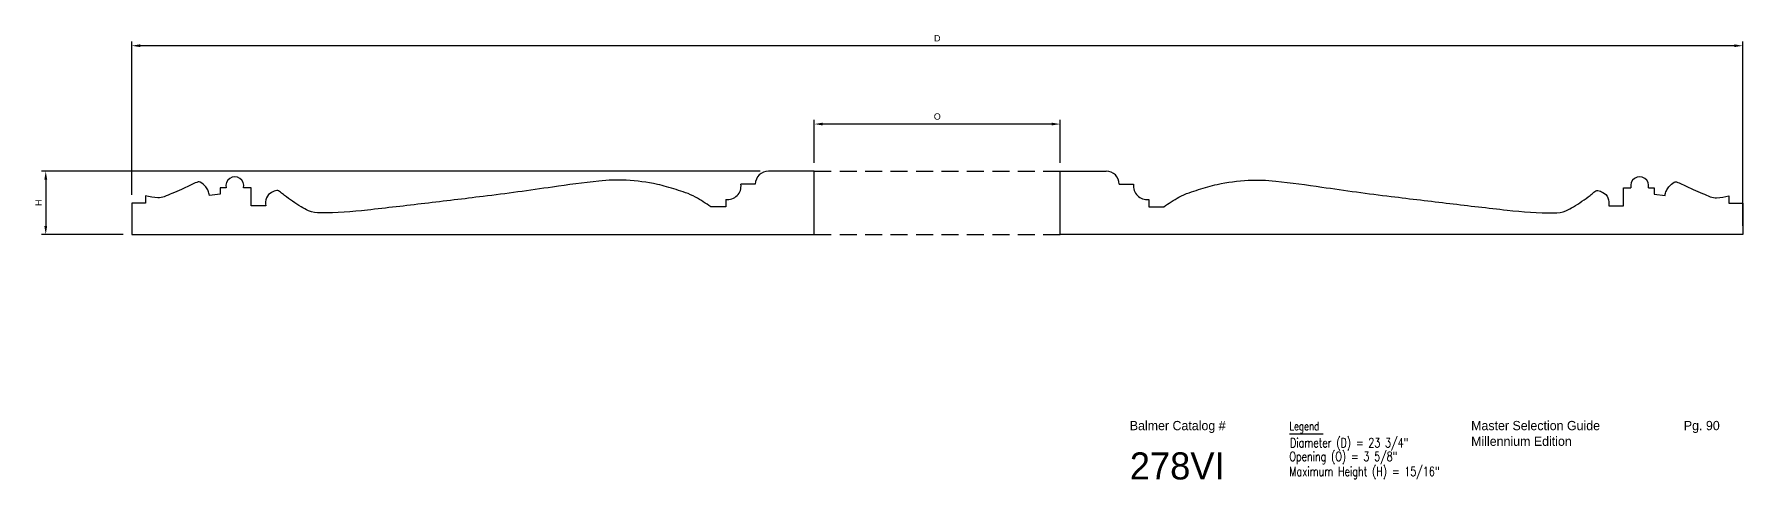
# Model space of a CAD drawing. Header units: millimetres. Extents: x 96 to 279, y 61 to 183.
# Drawn here: x 253.73 to 278.92, y 102.62 to 109.2 of the extents above; entities that cross this region are included whole.
import ezdxf

# ---------------------------------------------------------------- set-up
doc = ezdxf.new("R2010")
doc.units = ezdxf.units.MM
doc.linetypes.add('HIDDEN', pattern=[0.375, 0.25, -0.125])
doc.layers.add('DIMENSIONS', color=4, linetype='Continuous')
doc.styles.add('GENERLNARROW', font='ROMANS.shx', dxfattribs={"width": 0.75, "height": 0.068359})
doc.styles.add('ROMANS', font='TXT')
doc.styles.get("Standard").update_dxf_attribs({"font": 'arial.ttf'})
doc.dimstyles.new('BALMER1', dxfattribs={"dimscale": 0, "dimtxt": 0.09375, "dimasz": 0.125, "dimexe": 0.0625, "dimexo": 0.125, "dimgap": 0.0625, "dimtad": 1, "dimdec": 4, "dimlfac": -1, "dimzin": 3, "dimdsep": 46, "dimlunit": 4, "dimtxsty": 'Standard', "dimcen": 0.0625, "dimdle": 0.0625, "dimclrd": 256, "dimclre": 256, "dimclrt": 256, "dimadec": 0, "dimazin": 0, "dimtfac": 0.75, "dimtdec": 4, "dimtix": 1, "dimtmove": 2, "dimatfit": 3, "dimfxl": 1, "dimtolj": 1, "dimtzin": 3, "dimarcsym": 0})

# ---------------------------------------------------------------- blocks, each defined once
blk = doc.blocks.new('BALMERLEGEND')
at = {"layer": 'DIMENSIONS', "color": 7}
blk.add_line((2.375, 1.034), (2.876, 1.034), dxfattribs=at)
at = {"layer": 'DIMENSIONS', "color": 7, "style": 'ROMANS'}
for s, p in [('Balmer Catalog #', (0.023, 1.086)), ('Master Selection Guide', (5.055, 1.086)), ('Millennium Edition', (5.055, 0.855))]:
    blk.add_text(s, height=0.1367, dxfattribs=at).set_placement(p)
at = {"layer": 'DIMENSIONS', "color": 7, "style": 'GENERLNARROW', "width": 0.75}
blk.add_text('Legend', height=0.125, dxfattribs=at).set_placement((2.375, 1.085))
at = {"layer": 'DIMENSIONS', "color": 7, "style": 'ROMANS'}
for tag, p, height in [('PAGE#', (8.19, 1.086), 0.137), ('CATALOG#', (0.023, 0.359), 0.4)]:
    blk.add_attdef(tag, p, '', height=height, dxfattribs=at)
at = {"layer": 'DIMENSIONS', "color": 7, "style": 'GENERLNARROW', "width": 0.75}
for tag, p in [('DIMENSION2', (2.375, 0.63)), ('DIMENSION1', (2.386, 0.833)), ('DIMENSION3', (2.375, 0.41)), ('EXTRA', (2.375, 0.202)), ('EXTRA', (2.375, -0.006))]:
    blk.add_attdef(tag, p, '', height=0.137, dxfattribs=at)
blk = doc.blocks.new('*D170')
at = {"layer": 'Defpoints', "color": 0, "transparency": 16777216}
for p in [(255.169, 109.028), (255.169, 106.705), (278.919, 106.243)]:
    blk.add_point(p, dxfattribs=at)
at = {"layer": 'DIMENSIONS', "lineweight": -2, "transparency": 16777216}
for p, q in [((255.169, 106.83), (255.169, 109.091)), ((278.919, 106.368), (278.919, 109.091)), ((278.794, 109.028), (255.294, 109.028))]:
    blk.add_line(p, q, dxfattribs=at)
at = {"layer": 'DIMENSIONS', "transparency": 16777216}
for points in [[(255.294, 109.049), (255.294, 109.008), (255.169, 109.028)], [(278.794, 109.049), (278.794, 109.008), (278.919, 109.028)]]:
    blk.add_solid(points, dxfattribs=at)
at = {"layer": 'DIMENSIONS', "transparency": 16777216, "insert": (267.044, 109.138), "char_height": 0.0938, "attachment_point": 5}
blk.add_mtext('\\A1;D', dxfattribs=at)
blk = doc.blocks.new('*D171')
at = {"layer": 'Defpoints', "color": 0, "transparency": 16777216}
for p in [(264.556, 107.177), (253.902, 106.243), (255.169, 106.243)]:
    blk.add_point(p, dxfattribs=at)
at = {"layer": 'DIMENSIONS', "lineweight": -2, "transparency": 16777216}
for p, q in [((264.431, 107.177), (253.839, 107.177)), ((253.902, 107.052), (253.902, 106.368)), ((255.044, 106.243), (253.839, 106.243))]:
    blk.add_line(p, q, dxfattribs=at)
at = {"layer": 'DIMENSIONS', "transparency": 16777216}
for points in [[(253.881, 107.052), (253.923, 107.052), (253.902, 107.177)], [(253.881, 106.368), (253.923, 106.368), (253.902, 106.243)]]:
    blk.add_solid(points, dxfattribs=at)
at = {"layer": 'DIMENSIONS', "transparency": 16777216, "insert": (253.793, 106.71), "char_height": 0.0938, "attachment_point": 5, "rotation": 90}
blk.add_mtext('\\A1;H', dxfattribs=at)
blk = doc.blocks.new('*D172')
at = {"layer": 'Defpoints', "color": 0, "transparency": 16777216}
for p in [(265.231, 107.872), (265.231, 107.177), (268.856, 107.177)]:
    blk.add_point(p, dxfattribs=at)
at = {"layer": 'DIMENSIONS', "lineweight": -2, "transparency": 16777216}
for p, q in [((265.231, 107.302), (265.231, 107.935)), ((268.731, 107.872), (265.356, 107.872)), ((268.856, 107.302), (268.856, 107.935))]:
    blk.add_line(p, q, dxfattribs=at)
at = {"layer": 'DIMENSIONS', "transparency": 16777216}
for points in [[(265.356, 107.893), (265.356, 107.852), (265.231, 107.872)], [(268.731, 107.893), (268.731, 107.852), (268.856, 107.872)]]:
    blk.add_solid(points, dxfattribs=at)
at = {"layer": 'DIMENSIONS', "transparency": 16777216, "insert": (267.044, 107.983), "char_height": 0.0938, "attachment_point": 5}
blk.add_mtext('\\A1;O', dxfattribs=at)

msp = doc.modelspace()

# ---------------------------------------------------------------- linework, layer by layer
for p, q in [((265.23141, 107.17747), (264.55628, 107.17747)), ((265.23141, 106.24274), (265.23141, 107.17747)), ((268.85641, 106.24274), (268.85641, 107.17747)), ((268.85641, 107.17747), (269.53155, 107.17747)), ((255.37313, 106.81324), (255.37313, 106.70524)), ((256.4753, 106.83798), (256.3139, 106.81741)), ((256.4753, 106.93198), (256.4753, 106.83798)), ((256.56041, 106.93198), (256.4753, 106.93198)), ((256.82331, 106.93198), (256.81866, 106.93198)), ((256.92896, 106.93198), (256.82331, 106.93198)), ((256.92896, 106.66759), (256.92896, 106.93198)), ((264.36193, 106.98312), (264.14929, 106.98312)), ((269.7259, 106.98312), (269.93854, 106.98312)), ((277.15887, 106.93198), (277.26451, 106.93198)), ((277.15887, 106.66759), (277.15887, 106.93198)), ((277.26451, 106.93198), (277.26917, 106.93198)), ((277.52742, 106.93198), (277.61252, 106.93198)), ((277.61252, 106.93198), (277.61252, 106.83798)), ((277.61252, 106.83798), (277.77393, 106.81741)), ((278.71469, 106.81324), (278.71469, 106.70524)), ((255.16891, 106.70524), (255.16891, 106.24274)), ((255.37313, 106.70524), (255.16891, 106.70524)), ((257.14623, 106.66759), (256.92896, 106.66759)), ((263.92741, 106.64994), (263.70552, 106.64994)), ((263.92741, 106.761), (263.92741, 106.64994)), ((270.16042, 106.761), (270.16042, 106.64994)), ((270.16042, 106.64994), (270.3823, 106.64994)), ((276.9416, 106.66759), (277.15887, 106.66759)), ((278.71469, 106.70524), (278.91891, 106.70524)), ((278.91891, 106.70524), (278.91891, 106.24274)), ((255.16891, 106.24274), (265.23141, 106.24274)), ((278.91891, 106.24274), (268.85641, 106.24274))]:
    msp.add_line(p, q)
at = {"linetype": 'HIDDEN'}
for p, q in [((265.23141, 107.17747), (268.85641, 107.17747)), ((265.23141, 106.24274), (268.85641, 106.24274))]:
    msp.add_line(p, q, dxfattribs=at)
at = {"flags": 128}
for points in [[(256.3139, 106.81741, 0.07529856), (256.29627, 106.88813, 0.08161998), (256.26066, 106.94525, 0.067293), (256.17963, 107.01574, 0.23423025), (256.14746, 107.01967, 0.0341792), (256.06626, 106.98466, -0.01646939), (255.90057, 106.90617, -0.00272412), (255.76284, 106.84727, -0.00332757), (255.64951, 106.80043, -0.10832805), (255.55478, 106.78422, -0.05611324), (255.37313, 106.81324)], [(263.70552, 106.64994, 0.02763678), (263.48049, 106.79279, 0.04505769), (263.33105, 106.85958, 0.01036801), (263.05421, 106.94811, 0.02140893), (262.91764, 106.98239, 0.03671043), (262.45953, 107.04217, 0.04192528), (262.05498, 107.03107, 0.00878559), (261.37408, 106.94288, -0.00584195), (260.35093, 106.80423, -0.00132824), (259.49047, 106.70017, -0.00134985), (258.64324, 106.60231, -0.02539757), (257.95415, 106.55987, -0.09793133), (257.77657, 106.59302, -0.04669902), (257.66532, 106.64996, -0.01945553), (257.4191, 106.82034, -0.02068422), (257.36419, 106.86525, 0.03855011), (257.33385, 106.88831, 0.20451658), (257.30871, 106.89261, 0.06131698), (257.23188, 106.86399, 0.17178306), (257.15736, 106.78424, 0.15936786), (257.14623, 106.66759)], [(270.3823, 106.64994, -0.02763678), (270.60733, 106.79279, -0.04505769), (270.75678, 106.85958, -0.01036801), (271.03362, 106.94811, -0.02140893), (271.17019, 106.98239, -0.03671043), (271.6283, 107.04217, -0.04192528), (272.03285, 107.03107, -0.00878559), (272.71375, 106.94288, 0.00584195), (273.7369, 106.80423, 0.00132824), (274.59736, 106.70017, 0.00134985), (275.44458, 106.60231, 0.02539757), (276.13368, 106.55987, 0.09793133), (276.31126, 106.59302, 0.04669902), (276.42251, 106.64996, 0.01945553), (276.66873, 106.82034, 0.02068422), (276.72364, 106.86525, -0.03855011), (276.75398, 106.88831, -0.20451658), (276.77912, 106.89261, -0.06131698), (276.85595, 106.86399, -0.17178306), (276.93046, 106.78424, -0.15936786), (276.9416, 106.66759)], [(277.77393, 106.81741, -0.07529856), (277.79156, 106.88813, -0.08161998), (277.82717, 106.94525, -0.067293), (277.9082, 107.01574, -0.23423025), (277.94037, 107.01967, -0.0341792), (278.02157, 106.98466, 0.01646939), (278.18725, 106.90617, 0.00272412), (278.32499, 106.84727, 0.00332757), (278.43832, 106.80043, 0.10832805), (278.53305, 106.78422, 0.05611324), (278.71469, 106.81324)]]:
    msp.add_lwpolyline(points, format="xyb", dxfattribs=at)
for centre, radius, start, end in [((256.68953, 106.96184), 0.13253, 346.980601, 193.019399), ((264.55628, 106.98312), 0.19435, 90, 180), ((269.53155, 106.98312), 0.19435, 0, 90), ((277.3983, 106.96184), 0.13253, 346.980601, 193.019399), ((263.95506, 106.95526), 0.19622, 261.899634, 8.159838), ((270.13277, 106.95526), 0.19622, 171.840162, 278.100366)]:
    msp.add_arc(centre, radius, start, end)

# ---------------------------------------------------------------- block references
at = {"layer": 'DIMENSIONS'}
msp.add_blockref('BALMERLEGEND', (269.85898, 102.26851), dxfattribs=at).add_auto_attribs({'DIMENSION1': 'Diameter (D) = 23 3/4"', 'DIMENSION2': 'Opening (O) = 3 5/8"', 'DIMENSION3': 'Maximum Height (H) = 15/16"', 'CATALOG#': '278VI', 'PAGE#': 'Pg. 90'})

# ---------------------------------------------------------------- dimensions: what is measured, and where the dimension line sits
for base, p1, p2, angle, text, picture, middle in [((255.16891, 109.02838), (278.91891, 106.24274), (255.16891, 106.70524), 180, 'D', '*D170', (267.04391, 109.13775)), ((265.23141, 107.87244), (268.85641, 107.17747), (265.23141, 107.17747), 180, 'O', '*D172', (267.04391, 107.98344)), ((253.90199, 106.24274), (264.55628, 107.17747), (255.16891, 106.24274), 270, 'H', '*D171', (253.79262, 106.7101))]:
    dim = msp.add_linear_dim(base=base, p1=p1, p2=p2, angle=angle, text=text, dimstyle='BALMER1', override={"dimscale": 1}, dxfattribs=at)
    dim.commit()
    dim.dimension.update_dxf_attribs({"geometry": picture, "text_midpoint": middle})

doc.saveas('drawing.dxf')
